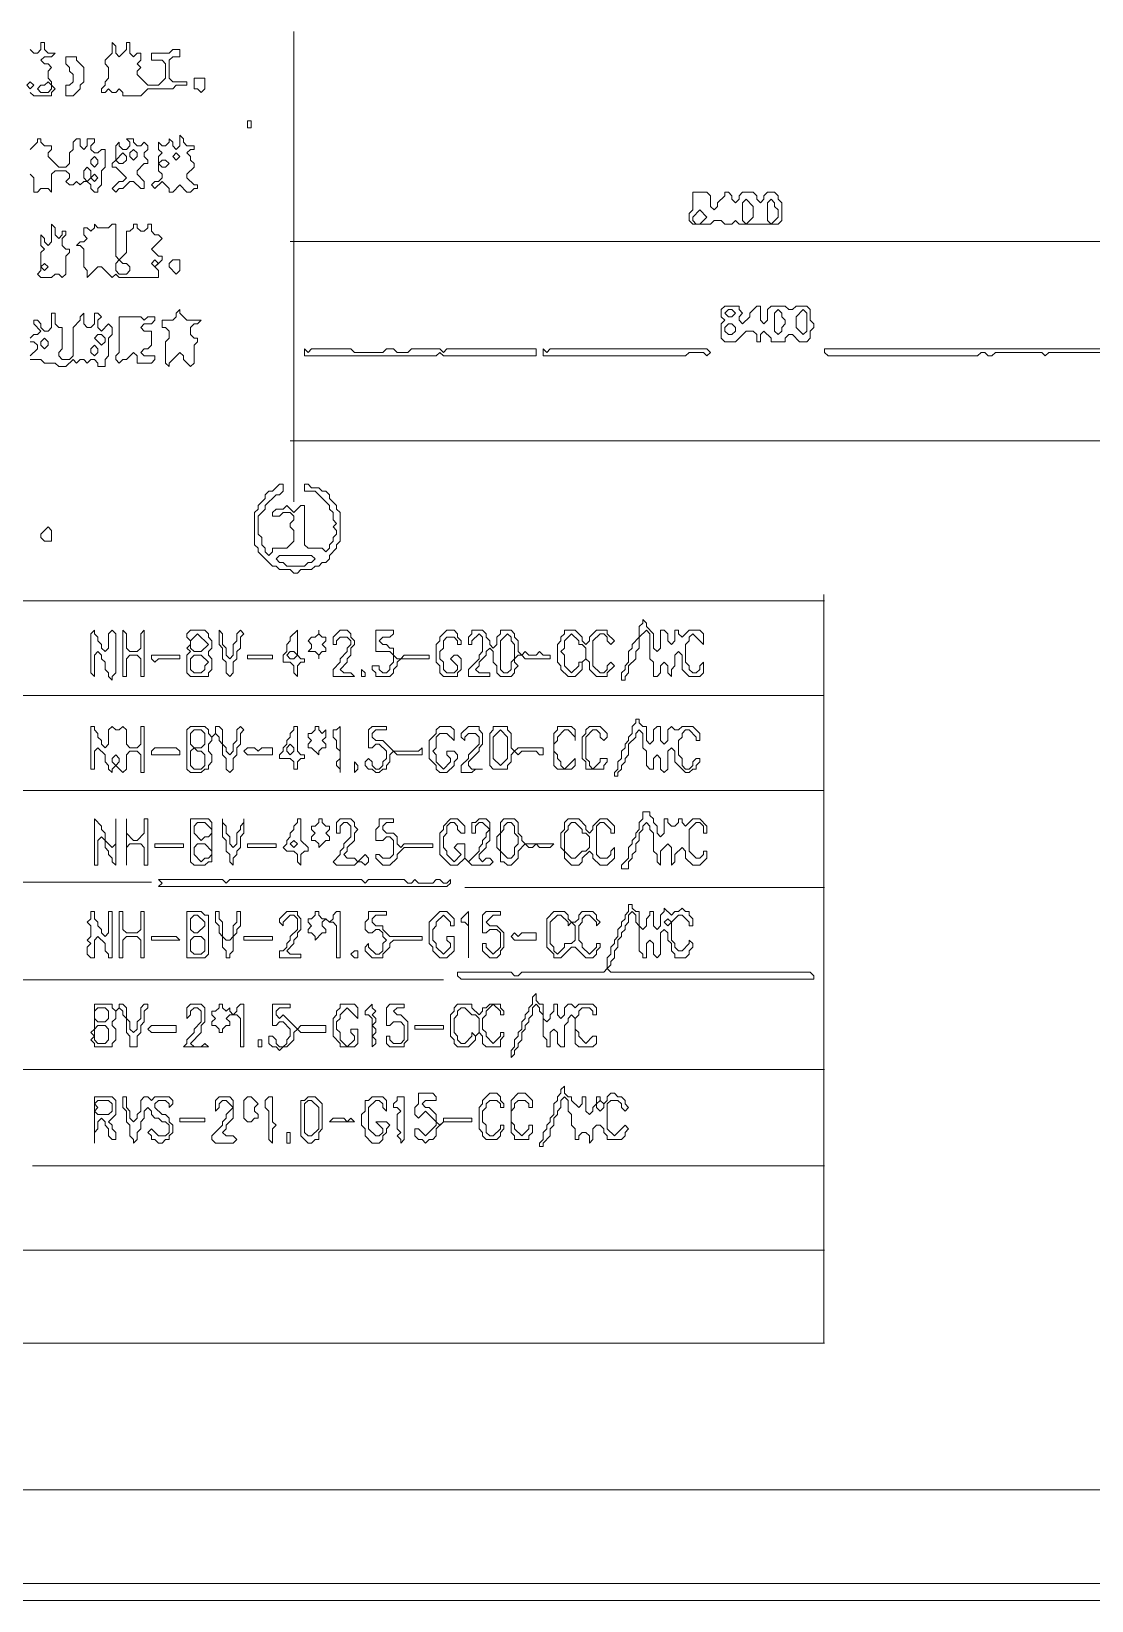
# Model space of a CAD drawing. Extents: x 12 to 2459, y 13 to 1740.
# Drawn here: x 405.3 to 703, y 19.5 to 460.1 of the extents above; entities that cross this region are included whole.
import ezdxf

# ---------------------------------------------------------------- set-up
doc = ezdxf.new("R2010")
doc.units = 0
doc.layers.add('TRACE_STRAIGHT', color=5, linetype='Continuous', lineweight=0)
doc.layers.add('TRACE_TEXT_SYMBOL', color=6, linetype='Continuous', lineweight=0)

msp = doc.modelspace()

# ---------------------------------------------------------------- linework, layer by layer
at = {"layer": 'TRACE_STRAIGHT', "color": 5}
for p, q in [((479.04, 460.12), (479.04, 402.6)), ((478, 401.16), (1906, 401.16)), ((479, 402.6), (479, 328)), ((478, 345.12), (1906, 345.12)), ((164.73, 300.29), (628, 300.29)), ((627.8, 302), (627.8, 91.84)), ((401.5, 273.63), (627.8, 273.63)), ((164.73, 247), (627.8, 247)), ((277.75, 221.3), (439, 221.3)), ((527, 219.74), (628, 219.74)), ((169.37, 193.87), (521, 193.87)), ((164.73, 168.62), (628, 168.62)), ((405.63, 141.61), (628, 141.61)), ((164, 117.89), (628, 117.89)), ((164, 91.84), (628, 91.84)), ((18.06, 50.64), (1312, 50.64)), ((24.37, 24.38), (2405, 24.38)), ((370.62, 19.54), (938.13, 19.54))]:
    msp.add_line(p, q, dxfattribs=at)
at = {"layer": 'TRACE_TEXT_SYMBOL', "color": 6}
for points in [[(405, 443), (406, 442), (411, 442), (411, 443), (412, 444), (411, 445), (411, 446), (410, 447), (410, 449), (411, 450), (410, 451), (409, 451), (408, 452), (409, 453), (411, 453), (412, 454), (410, 454), (409, 455), (409, 457), (408, 457), (408, 455), (407, 454), (406, 454), (405, 455)], [(405, 420), (406, 419), (406, 415), (407, 415), (408, 416), (410, 416), (411, 415), (411, 420), (412, 421), (415, 421), (416, 420), (416, 419), (415, 418), (416, 417), (417, 417), (418, 418), (419, 417), (420, 418), (421, 418), (422, 417), (422, 416), (423, 415), (424, 415), (424, 416), (425, 417), (425, 421), (426, 422), (426, 427), (425, 427), (424, 426), (423, 426), (422, 427), (422, 428), (423, 429), (423, 430), (421, 430), (421, 428), (420, 427), (419, 428), (419, 430), (418, 430), (417, 429), (417, 427), (416, 426), (416, 423), (415, 422), (413, 422), (410, 425), (410, 426), (411, 427), (411, 428), (409, 428), (408, 429), (408, 430), (407, 430), (407, 429), (405, 427)], [(411, 381), (411, 377), (410, 376), (409, 376), (408, 377), (408, 378), (407, 379), (406, 379), (406, 378), (408, 376), (407, 375), (406, 375), (405, 374)], [(420, 368), (421, 367), (422, 368), (423, 368), (424, 367), (424, 366), (426, 366), (426, 368), (427, 369), (427, 374), (428, 375), (428, 377), (427, 378), (425, 376), (424, 377), (424, 379), (425, 380), (424, 381), (423, 381), (423, 378), (422, 377), (421, 377), (420, 378), (420, 381), (419, 380), (419, 379), (417, 377), (417, 369), (416, 368), (414, 368), (413, 369), (413, 370), (414, 371), (414, 377), (413, 377), (412, 378), (412, 381), (411, 381)], [(405, 373), (406, 373), (407, 372), (407, 371), (405, 369)], [(405, 368), (408, 368), (409, 367), (412, 367), (413, 366), (415, 366), (417, 368), (418, 367), (419, 368), (420, 368)], [(475, 333), (473, 331), (472, 331), (471, 330), (471, 329), (469, 327), (469, 326), (468, 325), (468, 316), (469, 315), (469, 314), (473, 310), (474, 310), (475, 309), (478, 309), (479, 308), (480, 308), (481, 309), (484, 309), (485, 310), (486, 310), (487, 311), (488, 311), (489, 312), (489, 313), (491, 315), (491, 316), (492, 317), (492, 325), (491, 326), (491, 327), (489, 329), (489, 330), (488, 331), (487, 331), (486, 332), (484, 332), (483, 333), (482, 333), (482, 331), (485, 331), (489, 327), (489, 326), (490, 325), (490, 323), (491, 322), (490, 321), (491, 320), (491, 319), (490, 318), (490, 317), (489, 316), (489, 315), (488, 314), (487, 315), (483, 315), (482, 316), (482, 327), (481, 327), (479, 325), (477, 327), (476, 326), (474, 326), (473, 325)], [(473, 325), (473, 324), (475, 324), (476, 325), (478, 325), (479, 324), (479, 323), (478, 322), (478, 321), (479, 320), (479, 317), (477, 315), (473, 315), (473, 314), (472, 313), (471, 314), (471, 315), (470, 316), (470, 318), (469, 319), (469, 324), (471, 326), (471, 327), (474, 330), (475, 330), (476, 331), (476, 333), (475, 333)], [(577, 295), (577, 294), (576, 293), (576, 290), (574, 288), (574, 287), (573, 286), (573, 283), (572, 282), (572, 281), (571, 280), (571, 278), (572, 278), (572, 279), (573, 280), (573, 282), (575, 284), (575, 286), (576, 287), (576, 290), (578, 292), (579, 291), (579, 284), (580, 283), (580, 279), (581, 279), (582, 280), (582, 282), (583, 283), (584, 282), (584, 280), (585, 279), (585, 281), (586, 282), (586, 285), (587, 286), (588, 285), (588, 281), (590, 279), (593, 279), (594, 280), (594, 283), (593, 282), (593, 281), (592, 280), (591, 280), (590, 281), (590, 282), (589, 283), (589, 288), (590, 289), (590, 290), (591, 291), (594, 288), (594, 291), (593, 292), (590, 292), (588, 290), (587, 291), (587, 292), (586, 292), (586, 289), (585, 288), (584, 289)], [(584, 289), (584, 291), (583, 292), (582, 292), (582, 287), (581, 286), (580, 287), (580, 291), (578, 293), (578, 294), (577, 295)], [(575, 267), (575, 266), (574, 265), (574, 263), (573, 262), (573, 261), (572, 260), (572, 259), (571, 258), (571, 256), (570, 255), (570, 253), (569, 252), (569, 251), (570, 251), (570, 252), (571, 253), (571, 254), (572, 255), (572, 256), (573, 257), (573, 260), (575, 262), (575, 263), (576, 264), (577, 263), (577, 259), (578, 258), (578, 254), (579, 253), (580, 253), (580, 256), (581, 257), (582, 256), (582, 253), (583, 252), (584, 253), (584, 258), (585, 259), (586, 258), (586, 255), (589, 252), (590, 252), (591, 253), (592, 253), (592, 254), (593, 255), (593, 256), (592, 256), (591, 255), (591, 254), (590, 253), (589, 253), (588, 254), (588, 256), (587, 257), (587, 261), (588, 262), (588, 263), (589, 264), (590, 264), (592, 262), (592, 261), (593, 261)], [(593, 261), (593, 263), (591, 265), (588, 265), (587, 264), (586, 264), (585, 265), (584, 264), (584, 261), (583, 260), (582, 261), (582, 265), (581, 265), (580, 264), (580, 261), (579, 260), (578, 261), (578, 265), (577, 265), (576, 266), (576, 267), (575, 267)], [(577, 241), (577, 239), (576, 238), (576, 236), (575, 235), (575, 234), (574, 233), (574, 232), (573, 231), (573, 228), (571, 226), (571, 225), (573, 225), (573, 227), (574, 228), (574, 229), (575, 230), (575, 232), (576, 233), (576, 235), (577, 236), (577, 237), (578, 238), (579, 237), (579, 236), (580, 235), (580, 230), (581, 229), (581, 227), (582, 226), (582, 230), (584, 232), (585, 231), (585, 226), (586, 227), (586, 229), (588, 231), (589, 230), (589, 228), (591, 226), (593, 226), (595, 228), (595, 230), (594, 230), (594, 229), (593, 228), (592, 228), (590, 230), (590, 236), (592, 238), (593, 238), (594, 237), (594, 235), (595, 235), (595, 237), (593, 239), (591, 239), (589, 237), (588, 238), (588, 239), (587, 239), (587, 238), (586, 237), (585, 237)], [(585, 237), (584, 238), (584, 239), (583, 239), (583, 235), (582, 234), (581, 235), (581, 237), (580, 238), (580, 239), (579, 240), (579, 241), (577, 241)], [(573, 215), (573, 213), (572, 212), (572, 211), (571, 210), (571, 209), (570, 208), (570, 206), (569, 205), (569, 204), (568, 203), (568, 201), (567, 200), (567, 197), (566, 196), (543, 196), (542, 195), (541, 195), (540, 196), (525, 196), (525, 195), (526, 194), (625, 194), (625, 195), (624, 196), (568, 196), (567, 197), (568, 198), (568, 199), (569, 200), (569, 202), (570, 203), (570, 205), (571, 206), (571, 207), (572, 208), (572, 209), (573, 210), (573, 212), (574, 213), (575, 212), (575, 210), (576, 209), (576, 202), (577, 201), (577, 200), (578, 200), (578, 204), (579, 205), (580, 204), (580, 201), (581, 200), (582, 201), (582, 207), (583, 208), (584, 207), (584, 205), (585, 204), (585, 202), (586, 201), (586, 200), (589, 200), (590, 201), (590, 202)], [(590, 202), (591, 203), (591, 204), (590, 205), (590, 204), (588, 202), (587, 202), (586, 203), (586, 204), (585, 205), (585, 210), (587, 212), (588, 212), (590, 210), (590, 209), (591, 209), (591, 211), (590, 212), (590, 213), (589, 213), (588, 214), (587, 213), (586, 213), (585, 212), (583, 214), (583, 213), (582, 212), (582, 209), (581, 208), (580, 209), (580, 213), (579, 213), (579, 212), (578, 211), (578, 209), (577, 208), (576, 209), (576, 213), (575, 213), (574, 214), (574, 215), (573, 215)], [(547, 190), (546, 189), (546, 187), (545, 186), (545, 185), (544, 184), (544, 183), (543, 182), (543, 180), (542, 179), (542, 178), (541, 177), (541, 175), (540, 174), (540, 172), (541, 173), (541, 174), (542, 175), (542, 176), (543, 177), (543, 179), (544, 180), (544, 181), (545, 182), (545, 183), (546, 184), (546, 186), (547, 187), (548, 186), (548, 185), (549, 184), (549, 178), (550, 177), (550, 175), (551, 175), (551, 179), (552, 180), (553, 179), (553, 176), (554, 175), (555, 175), (555, 181), (556, 182), (556, 183), (557, 184), (558, 183), (558, 176), (559, 175), (563, 175), (564, 176), (564, 178), (563, 178), (561, 176), (559, 178), (559, 179), (558, 180), (558, 183), (559, 184), (559, 185), (560, 186), (562, 186), (563, 185), (563, 184), (564, 184)], [(564, 184), (564, 186), (563, 187), (559, 187), (558, 186), (557, 187), (556, 187), (555, 186), (555, 184), (554, 183), (553, 184), (553, 187), (552, 187), (552, 185), (551, 184), (551, 183), (550, 182), (549, 183), (549, 187), (548, 187), (547, 188), (547, 190)], [(555, 164), (554, 163), (554, 162), (553, 161), (553, 160), (552, 159), (552, 156), (551, 155), (551, 154), (550, 153), (550, 152), (549, 151), (549, 149), (548, 148), (548, 147), (549, 147), (549, 148), (551, 150), (551, 152), (552, 153), (552, 155), (553, 156), (553, 157), (554, 158), (554, 160), (555, 161), (556, 160), (556, 157), (557, 156), (557, 153), (558, 152), (558, 149), (559, 149), (559, 150), (560, 151), (561, 151), (562, 150), (562, 148), (563, 149), (563, 152), (564, 153), (565, 153), (566, 152), (566, 151), (567, 150), (567, 149), (571, 149), (572, 150), (572, 151), (573, 152), (572, 153), (569, 150), (567, 152), (567, 159), (568, 160), (570, 160), (571, 159), (571, 158), (572, 157), (573, 158), (572, 159), (572, 160), (571, 161), (570, 161)], [(570, 161), (569, 162), (568, 162), (567, 161), (567, 160), (566, 159), (565, 160), (565, 161), (564, 161), (564, 159), (563, 158), (563, 157), (562, 156), (561, 157), (561, 161), (560, 161), (560, 159), (559, 158), (557, 160), (557, 161), (556, 161), (555, 162), (555, 164)]]:
    msp.add_lwpolyline(points, dxfattribs=at)
for points in [[(428, 457), (428, 454), (426, 452), (426, 451), (427, 450), (427, 447), (426, 446), (426, 445), (425, 444), (425, 443), (426, 443), (427, 444), (428, 443), (429, 443), (430, 444), (431, 443), (431, 442), (436, 442), (438, 444), (445, 444), (446, 445), (449, 445), (449, 446), (445, 446), (444, 447), (444, 452), (445, 453), (447, 453), (447, 455), (445, 455), (444, 454), (439, 454), (439, 452), (442, 452), (443, 451), (443, 447), (441, 445), (438, 445), (435, 448), (435, 449), (436, 450), (435, 451), (436, 452), (436, 454), (435, 454), (434, 453), (433, 454), (433, 457), (432, 457), (432, 455), (430, 453), (429, 454), (429, 456)], [(415, 453), (415, 451), (416, 450), (416, 449), (417, 448), (417, 446), (416, 445), (415, 445), (415, 442), (417, 442), (419, 444), (419, 445), (420, 446), (420, 450), (418, 452), (418, 453)], [(404, 445), (405, 446), (406, 445), (405, 444)], [(409, 445), (410, 446), (411, 445), (411, 444), (410, 443), (408, 443), (407, 444), (408, 445)], [(451, 447), (451, 444), (452, 444), (453, 443), (454, 444), (454, 447)], [(466, 435), (467, 435), (467, 433), (466, 433)], [(432, 430), (433, 429), (433, 428), (432, 427), (431, 427), (430, 428), (430, 429), (429, 428), (429, 424), (428, 423), (428, 422), (429, 422), (432, 419), (431, 418), (430, 418), (428, 416), (429, 415), (430, 416), (431, 416), (433, 418), (434, 418), (436, 416), (437, 416), (437, 418), (435, 420), (435, 421), (437, 423), (438, 423), (438, 424), (437, 425), (437, 426), (438, 427), (438, 428), (437, 429), (436, 428), (435, 428), (434, 429), (434, 430)], [(447, 431), (447, 428), (446, 427), (445, 428), (445, 429), (444, 430), (444, 429), (443, 428), (442, 428), (441, 429), (441, 427), (442, 426), (441, 425), (441, 421), (442, 420), (442, 419), (441, 418), (440, 418), (439, 417), (440, 416), (442, 418), (444, 416), (444, 415), (445, 415), (447, 417), (449, 415), (450, 415), (451, 416), (452, 416), (452, 417), (451, 417), (449, 419), (449, 420), (451, 422), (451, 423), (450, 424), (450, 425), (449, 426), (450, 427), (451, 427), (451, 428), (449, 428), (448, 429), (448, 430)], [(422, 424), (423, 425), (424, 424), (424, 423), (423, 422), (422, 423)], [(431, 426), (432, 425), (432, 424), (431, 423), (430, 423), (429, 424)], [(433, 426), (434, 427), (435, 426), (435, 425), (434, 424), (433, 425)], [(441, 423), (442, 424), (443, 424), (444, 423), (443, 422), (442, 422)], [(445, 425), (446, 426), (447, 425), (446, 424)], [(420, 421), (421, 422), (422, 421), (422, 419), (421, 418), (420, 419)], [(422, 419), (423, 420), (424, 419), (423, 418)], [(591, 415), (591, 410), (590, 409), (590, 407), (591, 406), (596, 406), (597, 407), (599, 407), (600, 406), (602, 406), (603, 407), (604, 406), (615, 406), (616, 407), (616, 412), (615, 413), (615, 414), (614, 415), (612, 415), (611, 414), (611, 413), (610, 412), (609, 413), (609, 414), (608, 415), (605, 415), (604, 414), (604, 413), (603, 412), (602, 413), (602, 414), (601, 415), (600, 415), (600, 414), (598, 412), (598, 411), (597, 410), (596, 411), (596, 414), (595, 415)], [(593, 410), (595, 408), (593, 406), (592, 406), (591, 407), (591, 408)], [(605, 412), (606, 413), (608, 411), (608, 408), (606, 406), (605, 407)], [(612, 412), (613, 413), (614, 412), (614, 411), (615, 410), (615, 408), (613, 406), (612, 407)], [(411, 406), (411, 401), (410, 400), (409, 401), (409, 402), (408, 403), (408, 400), (409, 399), (408, 398), (408, 393), (407, 392), (408, 391), (411, 391), (412, 392), (413, 392), (414, 391), (415, 392), (415, 397), (416, 398), (416, 399), (415, 399), (414, 400), (414, 402), (415, 403), (415, 404), (414, 404), (414, 403), (413, 402), (412, 403), (412, 405)], [(423, 406), (423, 405), (422, 404), (421, 405), (420, 405), (420, 403), (421, 402), (420, 401), (419, 401), (418, 400), (419, 400), (420, 399), (420, 394), (421, 393), (421, 391), (424, 394), (425, 394), (428, 391), (429, 392), (430, 391), (441, 391), (441, 393), (440, 394), (442, 396), (442, 397), (441, 397), (439, 399), (442, 402), (441, 403), (440, 403), (439, 404), (439, 406), (438, 406), (438, 405), (437, 404), (436, 404), (435, 405), (435, 406), (434, 406), (434, 405), (433, 404), (432, 404), (432, 398), (430, 396), (429, 397), (429, 406), (428, 406), (427, 405), (424, 405)], [(408, 394), (409, 395), (410, 394), (409, 393)], [(429, 395), (430, 396), (431, 395), (432, 395), (433, 394), (433, 393), (432, 392), (430, 392), (429, 393)], [(439, 395), (440, 396), (441, 395), (440, 394)], [(445, 396), (444, 395), (444, 394), (446, 392), (447, 393), (447, 396)], [(430, 380), (430, 370), (429, 369), (429, 368), (430, 367), (431, 368), (432, 368), (434, 370), (435, 369), (435, 367), (439, 367), (440, 368), (440, 369), (437, 369), (436, 370), (437, 371), (438, 371), (439, 372), (439, 376), (437, 376), (436, 377), (437, 378), (439, 378), (440, 379), (440, 380), (438, 380), (437, 379), (436, 380)], [(447, 382), (446, 381), (446, 380), (445, 379), (442, 379), (442, 377), (443, 377), (444, 376), (444, 374), (443, 373), (443, 367), (444, 366), (444, 367), (447, 370), (448, 369), (448, 368), (450, 366), (451, 367), (451, 372), (452, 373), (452, 374), (451, 374), (450, 375), (450, 377), (451, 378), (452, 378), (453, 379), (449, 379), (447, 381)], [(600, 383), (599, 382), (599, 380), (600, 379), (599, 378), (599, 374), (600, 373), (603, 373), (606, 376), (608, 376), (609, 375), (609, 373), (610, 373), (610, 375), (611, 376), (613, 374), (613, 373), (617, 373), (617, 374), (618, 375), (619, 375), (621, 373), (623, 373), (624, 374), (624, 376), (625, 377), (625, 378), (624, 379), (624, 382), (623, 383), (620, 383), (619, 382), (618, 382), (617, 383), (613, 383), (612, 382), (612, 379), (611, 378), (610, 379), (610, 383), (609, 383), (607, 381), (607, 380), (605, 378), (604, 379), (604, 380), (605, 381), (604, 382), (604, 383)], [(600, 381), (601, 382), (602, 382), (603, 381), (602, 380), (601, 380)], [(614, 381), (615, 382), (616, 381), (616, 380), (617, 379), (617, 378), (616, 377), (616, 376), (615, 375), (614, 376)], [(622, 382), (623, 381), (623, 376), (622, 375), (620, 377), (620, 380)], [(423, 374), (424, 375), (425, 375), (426, 374), (426, 373), (425, 372)], [(600, 377), (601, 378), (602, 378), (603, 377), (603, 376), (602, 375), (601, 375), (600, 376)], [(408, 373), (409, 374), (410, 373), (410, 372), (409, 371), (408, 372)], [(422, 371), (423, 372), (424, 371), (424, 370), (423, 369), (422, 370)], [(482, 371), (482, 369), (519, 369), (520, 370), (521, 369), (547, 369), (547, 371), (522, 371), (521, 370), (520, 371), (512, 371), (511, 370), (508, 370), (507, 371), (505, 371), (504, 370), (496, 370), (495, 371), (484, 371), (483, 370)], [(549, 371), (549, 369), (589, 369), (590, 370), (594, 370), (595, 369), (596, 370), (595, 371), (551, 371), (550, 370)], [(628, 371), (628, 370), (629, 369), (671, 369), (672, 370), (673, 370), (674, 369), (675, 369), (676, 370), (689, 370), (690, 369), (691, 370), (719, 370), (720, 369), (720, 370), (719, 371)], [(410, 321), (408, 319), (408, 318), (409, 317), (411, 317), (411, 320)], [(474, 312), (475, 313), (484, 313), (485, 312), (484, 311), (483, 311), (482, 310), (477, 310), (476, 311), (475, 311)], [(423, 292), (422, 291), (422, 280), (423, 279), (423, 285), (424, 286), (425, 285), (425, 284), (426, 283), (426, 281), (427, 280), (427, 279), (428, 278), (428, 279), (429, 280), (429, 291), (428, 292), (427, 291), (427, 287), (426, 286), (425, 287), (425, 288), (424, 289), (424, 290), (423, 291)], [(431, 292), (431, 279), (432, 279), (432, 284), (433, 285), (435, 285), (436, 284), (436, 279), (437, 279), (437, 292), (436, 291), (436, 287), (435, 286), (433, 286), (432, 287), (432, 291)], [(450, 292), (449, 291), (449, 290), (450, 289), (450, 288), (449, 287), (450, 286), (449, 285), (449, 280), (450, 279), (455, 279), (455, 280), (456, 281), (456, 284), (455, 285), (455, 286), (456, 287), (456, 289), (455, 290), (455, 291), (454, 292)], [(452, 291), (455, 288), (453, 286), (451, 286), (450, 287), (450, 289)], [(458, 292), (458, 288), (459, 287), (459, 284), (460, 283), (460, 280), (461, 279), (462, 280), (462, 283), (463, 284), (463, 286), (464, 287), (464, 290), (465, 291), (464, 292), (463, 291), (463, 289), (462, 288), (462, 285), (461, 284), (460, 285), (460, 287), (459, 288), (459, 291)], [(480, 292), (478, 290), (478, 289), (477, 288), (477, 286), (476, 285), (476, 283), (478, 283), (479, 282), (479, 280), (480, 279), (480, 282), (481, 283), (482, 283), (482, 284), (481, 284), (480, 285)], [(486, 292), (486, 291), (485, 290), (484, 290), (483, 289), (484, 288), (484, 287), (483, 286), (485, 286), (486, 285), (486, 284), (486, 285), (487, 286), (488, 286), (488, 287), (487, 288), (488, 289), (488, 290), (487, 290), (486, 291)], [(492, 292), (490, 290), (490, 288), (491, 288), (491, 289), (492, 290), (494, 290), (495, 289), (495, 288), (494, 287), (494, 286), (492, 284), (492, 283), (490, 281), (490, 279), (496, 279), (495, 280), (493, 280), (492, 281), (494, 283), (494, 284), (495, 285), (495, 287), (496, 288), (496, 289), (495, 290), (495, 291), (494, 292)], [(502, 292), (502, 286), (506, 286), (507, 285), (507, 283), (506, 282), (506, 281), (505, 280), (504, 280), (503, 281), (503, 282), (501, 282), (501, 281), (502, 280), (502, 279), (506, 279), (507, 280), (507, 281), (508, 282), (508, 283), (509, 284), (517, 284), (517, 285), (510, 285), (509, 284), (508, 284), (507, 285), (507, 287), (506, 287), (505, 288), (504, 288), (503, 289), (504, 290), (506, 290), (507, 291), (507, 292)], [(522, 292), (520, 290), (520, 289), (519, 288), (519, 283), (520, 282), (520, 280), (521, 279), (525, 279), (525, 280), (526, 281), (526, 284), (525, 285), (524, 285), (523, 284), (525, 282), (525, 281), (524, 280), (522, 280), (521, 281), (521, 283), (520, 284), (520, 286), (521, 287), (521, 289), (522, 290), (524, 290), (525, 289), (525, 288), (526, 288), (526, 289), (525, 290), (525, 291), (524, 292)], [(529, 292), (529, 291), (528, 290), (528, 288), (529, 288), (529, 289), (531, 291), (532, 290), (532, 286), (531, 285), (531, 284), (528, 281), (528, 279), (534, 279), (534, 280), (531, 280), (530, 281), (531, 282), (531, 283), (533, 285), (533, 286), (534, 287), (535, 286), (535, 283), (536, 282), (536, 280), (537, 279), (540, 279), (541, 280), (541, 281), (542, 282), (541, 283), (541, 284), (542, 285), (543, 285), (544, 284), (551, 284), (551, 285), (549, 285), (548, 286), (547, 285), (545, 285), (544, 286), (543, 285), (542, 286), (542, 289), (541, 290), (541, 291), (540, 292), (537, 292), (537, 291), (536, 290), (536, 288), (535, 287), (534, 288), (534, 289), (533, 290), (533, 291), (532, 292)], [(539, 291), (540, 290), (540, 289), (541, 288), (541, 284), (540, 283), (540, 281), (539, 280), (538, 280), (537, 281), (537, 289)], [(555, 292), (555, 291), (554, 290), (554, 289), (553, 288), (553, 283), (554, 282), (554, 281), (556, 279), (558, 279), (560, 281), (560, 283), (561, 284), (562, 283), (562, 281), (564, 279), (567, 279), (567, 280), (569, 282), (568, 283), (567, 282), (567, 281), (566, 280), (565, 280), (563, 282), (563, 289), (565, 291), (566, 291), (567, 290), (567, 289), (568, 288), (569, 289), (567, 291), (567, 292), (564, 292), (562, 290), (562, 289), (561, 288), (560, 289), (560, 290), (558, 292)], [(557, 291), (559, 289), (559, 288), (560, 288), (561, 287), (561, 284), (560, 283), (559, 283), (559, 282), (557, 280), (555, 282), (555, 285), (554, 286), (555, 287), (555, 289)], [(439, 285), (439, 284), (440, 283), (441, 284), (447, 284), (447, 285)], [(450, 284), (451, 285), (453, 285), (455, 283), (454, 282), (454, 281), (453, 280), (451, 280), (450, 281)], [(466, 285), (466, 284), (473, 284), (473, 285)], [(477, 285), (478, 286), (479, 286), (480, 285), (479, 284), (478, 284)], [(498, 281), (498, 279), (499, 279), (499, 280)], [(422, 265), (422, 253), (423, 253), (423, 258), (424, 259), (426, 257), (426, 255), (427, 254), (427, 253), (428, 252), (428, 253), (429, 254), (431, 252), (432, 253), (432, 257), (433, 258), (435, 258), (436, 257), (436, 252), (437, 252), (437, 265), (436, 265), (436, 260), (435, 259), (433, 259), (432, 260), (432, 264), (431, 265), (430, 264), (429, 264), (428, 265), (427, 264), (427, 260), (426, 259), (425, 260), (425, 261), (424, 262), (424, 263), (423, 264), (423, 265)], [(450, 265), (449, 264), (449, 253), (450, 252), (453, 252), (454, 253), (455, 253), (455, 254), (456, 255), (456, 257), (455, 258), (455, 260), (456, 261), (456, 262), (457, 263), (458, 262), (458, 261), (459, 260), (459, 257), (460, 256), (460, 253), (461, 252), (462, 253), (462, 256), (463, 257), (463, 259), (464, 260), (464, 263), (465, 264), (464, 265), (463, 264), (463, 261), (462, 260), (462, 258), (461, 257), (460, 258), (460, 259), (459, 260), (459, 264), (458, 265), (457, 265), (457, 263), (456, 262), (455, 263), (455, 264), (454, 265)], [(479, 265), (479, 264), (478, 263), (478, 262), (477, 261), (477, 260), (476, 259), (476, 258), (475, 257), (475, 256), (478, 256), (479, 255), (479, 253), (480, 253), (480, 255), (481, 256), (482, 256), (482, 257), (481, 257), (480, 258), (480, 265)], [(485, 265), (485, 264), (484, 263), (483, 263), (483, 262), (484, 261), (483, 260), (483, 259), (484, 259), (486, 257), (486, 258), (487, 259), (488, 259), (488, 260), (487, 261), (488, 262), (488, 264), (487, 263), (486, 264), (486, 265)], [(492, 265), (491, 264), (490, 264), (490, 262), (491, 261), (491, 259), (492, 258), (492, 256), (491, 255), (491, 254), (492, 253), (492, 252)], [(501, 265), (500, 264), (500, 259), (501, 259), (502, 260), (503, 260), (505, 258), (505, 256), (504, 255), (504, 254), (503, 253), (502, 253), (501, 254), (501, 255), (500, 256), (499, 255), (499, 254), (500, 253), (501, 253), (502, 252), (503, 252), (504, 253), (505, 253), (505, 254), (506, 255), (506, 257), (507, 258), (508, 257), (515, 257), (515, 259), (514, 258), (507, 258), (504, 261), (502, 261), (501, 262), (501, 263), (502, 264), (505, 264), (505, 265)], [(520, 265), (519, 264), (519, 263), (517, 261), (517, 256), (519, 254), (519, 253), (520, 252), (522, 252), (524, 254), (524, 255), (525, 256), (525, 257), (524, 258), (522, 258), (522, 257), (523, 256), (523, 255), (521, 253), (519, 255), (519, 257), (518, 258), (519, 259), (519, 262), (520, 263), (522, 263), (524, 261), (524, 264), (523, 265)], [(528, 265), (526, 263), (526, 262), (527, 261), (527, 262), (528, 263), (530, 263), (531, 262), (531, 260), (528, 257), (528, 256), (526, 254), (526, 252), (529, 252), (530, 253), (532, 253), (529, 253), (528, 254), (528, 255), (531, 258), (531, 259), (532, 260), (532, 263), (531, 264), (531, 265)], [(535, 265), (535, 264), (534, 263), (534, 254), (535, 253), (539, 253), (539, 254), (540, 255), (540, 257), (541, 258), (542, 257), (543, 258), (547, 258), (548, 257), (549, 257), (549, 259), (542, 259), (541, 258), (540, 259), (540, 263), (539, 264), (539, 265)], [(553, 265), (553, 264), (552, 263), (552, 254), (553, 253), (557, 253), (558, 254), (558, 256), (555, 253), (554, 254), (554, 255), (553, 256), (553, 257), (552, 258), (552, 260), (553, 261), (553, 262), (555, 264), (556, 264), (558, 262), (558, 261), (558, 264), (557, 265)], [(562, 265), (561, 264), (561, 263), (560, 262), (560, 256), (561, 255), (561, 253), (566, 253), (566, 254), (567, 255), (567, 256), (565, 256), (565, 255), (563, 253), (562, 254), (562, 255), (561, 256), (561, 262), (563, 264), (564, 264), (565, 263), (565, 262), (566, 261), (567, 262), (567, 263), (565, 265)], [(450, 263), (451, 264), (453, 264), (454, 263), (454, 260), (453, 259), (451, 259), (450, 260)], [(477, 259), (478, 260), (479, 259), (479, 258), (478, 257), (477, 258)], [(537, 264), (539, 262), (539, 256), (537, 254), (535, 256), (535, 262)], [(428, 256), (429, 257), (430, 256), (430, 255), (429, 254), (428, 255)], [(440, 259), (439, 258), (439, 257), (447, 257), (447, 258), (446, 259)], [(450, 258), (451, 259), (452, 258), (453, 258), (454, 257), (454, 254), (453, 253), (451, 253), (450, 254)], [(466, 259), (465, 258), (466, 257), (473, 257), (473, 259), (470, 259), (469, 258), (468, 259)], [(496, 255), (496, 252), (497, 253), (497, 254)], [(423, 239), (423, 226), (424, 226), (424, 233), (425, 234), (426, 233), (426, 231), (427, 230), (427, 229), (428, 228), (428, 227), (429, 226), (429, 239), (429, 232), (428, 231), (426, 233), (426, 235), (425, 236), (425, 237)], [(432, 239), (432, 226), (432, 231), (433, 232), (436, 232), (437, 231), (437, 226), (438, 226), (438, 239), (437, 239), (437, 235), (435, 233), (434, 233), (432, 235)], [(450, 239), (450, 227), (451, 226), (454, 226), (455, 227), (456, 227), (456, 238), (455, 239)], [(451, 237), (452, 238), (454, 238), (456, 236), (456, 235), (455, 234), (454, 234), (453, 233), (451, 235)], [(459, 239), (459, 234), (460, 233), (460, 230), (461, 229), (461, 227), (462, 226), (462, 228), (463, 229), (463, 230), (464, 231), (464, 234), (465, 235), (465, 239), (465, 238), (464, 237), (464, 236), (463, 235), (463, 232), (462, 231), (461, 232), (461, 234), (460, 235), (460, 237), (459, 238)], [(480, 239), (480, 238), (479, 237), (479, 236), (478, 235), (478, 234), (477, 233), (477, 232), (476, 231), (477, 230), (479, 230), (480, 229), (480, 227), (481, 226), (481, 229), (482, 230), (483, 230), (483, 231), (481, 233), (481, 239)], [(486, 239), (486, 238), (485, 237), (484, 237), (484, 236), (485, 235), (484, 234), (484, 233), (485, 233), (486, 232), (486, 231), (488, 233), (489, 233), (489, 234), (488, 235), (489, 236), (489, 237), (488, 237), (487, 238), (487, 239)], [(492, 239), (491, 238), (491, 235), (492, 235), (492, 237), (493, 238), (494, 238), (495, 237), (495, 234), (493, 232), (493, 231), (492, 230), (492, 229), (490, 227), (491, 226), (496, 226), (497, 227), (498, 227), (499, 226), (500, 227), (500, 228), (499, 229), (497, 227), (496, 228), (494, 228), (493, 229), (494, 230), (494, 231), (496, 233), (496, 235), (497, 236), (496, 237), (496, 238), (495, 239)], [(503, 239), (503, 237), (502, 236), (502, 233), (504, 233), (505, 234), (506, 234), (507, 233), (507, 229), (506, 228), (504, 228), (503, 229), (502, 229), (502, 228), (504, 226), (506, 226), (508, 228), (508, 229), (510, 231), (518, 231), (518, 232), (510, 232), (509, 231), (508, 232), (508, 234), (507, 235), (505, 235), (504, 236), (504, 237), (505, 238), (507, 238), (507, 239)], [(523, 239), (521, 237), (521, 236), (520, 235), (520, 229), (523, 226), (525, 226), (527, 228), (529, 226), (534, 226), (535, 227), (534, 228), (533, 228), (532, 227), (531, 228), (531, 229), (533, 231), (533, 232), (534, 233), (534, 238), (533, 239), (531, 239), (530, 238), (529, 238), (529, 235), (530, 235), (530, 237), (531, 238), (532, 238), (534, 236), (533, 235), (533, 234), (532, 233), (532, 232), (531, 231), (531, 230), (528, 227), (527, 228), (527, 232), (525, 232), (524, 231), (526, 229), (524, 227), (522, 229), (522, 230), (521, 231), (521, 234), (522, 235), (522, 237), (523, 238), (524, 238), (525, 237), (525, 236), (526, 235), (527, 235), (527, 237), (525, 239)], [(538, 239), (537, 238), (537, 235), (536, 234), (536, 231), (537, 230), (537, 227), (538, 227), (539, 226), (540, 226), (542, 228), (542, 230), (544, 232), (545, 231), (546, 231), (547, 232), (548, 231), (551, 231), (552, 232), (544, 232), (543, 233), (543, 234), (542, 235), (542, 238), (541, 239)], [(538, 237), (539, 238), (540, 238), (541, 237), (541, 235), (542, 234), (542, 232), (541, 231), (541, 229), (540, 228), (539, 228), (537, 230), (537, 235), (538, 236)], [(556, 239), (555, 238), (555, 236), (554, 235), (554, 231), (555, 230), (555, 228), (557, 226), (559, 226), (560, 227), (560, 228), (562, 230), (563, 229), (563, 228), (565, 226), (567, 226), (569, 228), (569, 231), (568, 230), (568, 229), (567, 228), (565, 228), (564, 229), (564, 237), (565, 238), (566, 238), (568, 236), (568, 235), (569, 235), (569, 237), (567, 239), (565, 239), (563, 237), (563, 236), (562, 235), (561, 236), (561, 237), (559, 239)], [(556, 237), (557, 238), (558, 238), (560, 236), (560, 235), (561, 235), (562, 234), (562, 231), (561, 230), (560, 230), (558, 228), (557, 228), (555, 230), (555, 235), (556, 236)], [(440, 232), (440, 231), (448, 231), (448, 232)], [(451, 231), (452, 232), (454, 232), (456, 230), (456, 229), (455, 228), (454, 228), (453, 227), (451, 229)], [(466, 232), (466, 231), (474, 231), (474, 232)], [(478, 232), (479, 233), (480, 232), (479, 231)], [(441, 222), (442, 221), (441, 220), (522, 220), (523, 221), (523, 222), (522, 221), (521, 221), (520, 222), (519, 222), (518, 221), (514, 221), (513, 222), (512, 221), (511, 221), (510, 222), (500, 222), (499, 221), (498, 222), (461, 222), (460, 221), (459, 222)], [(422, 213), (422, 211), (421, 210), (422, 209), (422, 206), (421, 205), (422, 204), (421, 203), (421, 201), (422, 200), (423, 200), (423, 205), (424, 206), (426, 204), (426, 202), (427, 201), (427, 200), (428, 200), (428, 213), (427, 213), (427, 207), (426, 206), (425, 207), (425, 208), (424, 209), (424, 210), (423, 211), (423, 213)], [(430, 213), (430, 200), (431, 200), (431, 205), (432, 206), (435, 206), (436, 205), (436, 200), (437, 200), (437, 213), (436, 213), (436, 208), (435, 207), (432, 207), (431, 208), (431, 213)], [(449, 213), (449, 200), (454, 200), (455, 201), (455, 212), (454, 212), (453, 213)], [(450, 211), (451, 212), (452, 212), (454, 210), (454, 209), (452, 207), (451, 207), (450, 208)], [(457, 213), (457, 210), (458, 209), (458, 207), (459, 206), (459, 203), (460, 202), (460, 200), (461, 200), (461, 201), (462, 202), (462, 206), (463, 207), (463, 208), (464, 209), (464, 213), (463, 213), (463, 210), (462, 209), (462, 206), (461, 205), (460, 205), (459, 206), (459, 210), (458, 211), (458, 213)], [(477, 213), (475, 211), (475, 210), (476, 209), (476, 210), (478, 212), (479, 212), (480, 211), (480, 208), (478, 206), (478, 205), (477, 204), (477, 203), (476, 202), (475, 202), (475, 200), (481, 200), (481, 201), (478, 201), (477, 202), (479, 204), (479, 205), (480, 206), (480, 207), (481, 208), (481, 211), (480, 212), (480, 213)], [(485, 213), (485, 212), (484, 211), (483, 211), (483, 210), (484, 209), (483, 208), (483, 207), (484, 207), (485, 206), (485, 205), (487, 207), (488, 207), (488, 208), (487, 209), (487, 210), (488, 211), (489, 210), (490, 210), (491, 209), (491, 200), (492, 200), (492, 213), (491, 213), (490, 212), (490, 211), (489, 210), (488, 211), (487, 211), (486, 212), (486, 213)], [(500, 213), (500, 211), (499, 210), (499, 208), (500, 207), (501, 207), (502, 208), (503, 208), (504, 207), (504, 206), (505, 205), (504, 204), (504, 202), (503, 201), (502, 201), (500, 203), (500, 204), (499, 203), (499, 202), (501, 200), (504, 200), (504, 201), (506, 203), (506, 204), (507, 205), (515, 205), (515, 206), (506, 206), (504, 208), (504, 209), (502, 209), (501, 210), (501, 211), (502, 212), (505, 212), (505, 213)], [(520, 213), (517, 210), (517, 204), (518, 203), (518, 202), (520, 200), (522, 200), (524, 202), (524, 206), (522, 206), (522, 205), (523, 204), (523, 203), (521, 201), (519, 203), (519, 204), (518, 205), (518, 208), (519, 209), (519, 210), (521, 212), (523, 210), (523, 209), (524, 209), (524, 211), (522, 213)], [(528, 213), (526, 211), (526, 210), (527, 210), (528, 209), (528, 200)], [(533, 213), (532, 212), (532, 207), (533, 207), (534, 208), (536, 208), (537, 207), (537, 203), (535, 201), (533, 203), (533, 204), (532, 204), (532, 202), (534, 200), (536, 200), (537, 201), (537, 202), (538, 203), (538, 207), (536, 209), (534, 209), (533, 210), (535, 212), (537, 212), (537, 213)], [(552, 213), (550, 211), (550, 203), (552, 201), (552, 200), (554, 200), (557, 203), (558, 203), (561, 200), (563, 200), (564, 201), (564, 202), (565, 203), (565, 204), (564, 204), (564, 203), (562, 201), (560, 203), (560, 204), (559, 205), (559, 209), (560, 210), (560, 211), (561, 212), (562, 212), (564, 210), (564, 209), (565, 210), (564, 211), (564, 212), (563, 213), (560, 213), (559, 212), (559, 211), (558, 210), (557, 210), (556, 211), (556, 212), (555, 213)], [(553, 212), (554, 212), (556, 210), (556, 209), (557, 210), (558, 209), (558, 205), (557, 204), (555, 204), (555, 203), (553, 201), (552, 202), (552, 203), (551, 204), (551, 210)], [(583, 210), (584, 211), (585, 210), (584, 209)], [(439, 206), (439, 205), (447, 205), (446, 206)], [(450, 205), (451, 206), (453, 206), (454, 205), (454, 202), (453, 201), (451, 201), (450, 202)], [(465, 206), (465, 205), (473, 205), (473, 206)], [(541, 207), (540, 206), (541, 205), (547, 205), (547, 207), (543, 207), (542, 206)], [(496, 202), (495, 201), (496, 200), (497, 200), (497, 202)], [(423, 187), (423, 180), (422, 179), (423, 178), (422, 177), (423, 176), (423, 175), (428, 175), (428, 176), (429, 177), (429, 180), (428, 181), (428, 182), (429, 183), (429, 185), (430, 186), (431, 185), (431, 184), (432, 183), (432, 179), (433, 178), (433, 175), (435, 175), (435, 178), (436, 179), (436, 181), (437, 182), (437, 185), (438, 186), (438, 187), (437, 187), (436, 186), (436, 183), (435, 182), (435, 180), (434, 179), (433, 180), (433, 182), (432, 183), (432, 186), (431, 187), (430, 187), (430, 186), (429, 185), (428, 186), (428, 187)], [(423, 185), (424, 186), (426, 186), (427, 185), (427, 183), (426, 182), (424, 182), (423, 183)], [(450, 187), (449, 186), (449, 183), (450, 184), (450, 185), (451, 186), (452, 186), (453, 185), (453, 182), (451, 180), (451, 179), (449, 177), (449, 176), (448, 175), (455, 175), (454, 176), (453, 175), (451, 175), (450, 176), (453, 179), (453, 181), (454, 182), (454, 186), (453, 187)], [(458, 187), (458, 186), (457, 185), (456, 185), (456, 184), (457, 183), (456, 182), (456, 181), (457, 181), (458, 180), (458, 179), (459, 179), (459, 180), (460, 181), (461, 181), (461, 182), (460, 183), (461, 184), (463, 184), (464, 183), (464, 175), (465, 175), (465, 187), (464, 187), (463, 186), (463, 185), (462, 184), (461, 185), (461, 186), (460, 185), (459, 186), (459, 187)], [(473, 187), (473, 181), (474, 181), (475, 182), (476, 182), (478, 180), (478, 178), (477, 177), (477, 176), (476, 175), (475, 175), (474, 176), (474, 177), (473, 178), (472, 178), (472, 176), (473, 175), (474, 175), (475, 174), (476, 175), (477, 175), (479, 177), (479, 179), (480, 180), (481, 179), (488, 179), (488, 181), (481, 181), (480, 180), (476, 184), (475, 183), (474, 184), (474, 185), (475, 186), (478, 186), (478, 187)], [(492, 187), (492, 186), (491, 185), (491, 184), (490, 183), (490, 178), (492, 176), (492, 175), (496, 175), (497, 176), (497, 180), (495, 180), (495, 179), (496, 178), (496, 177), (494, 175), (492, 177), (492, 179), (491, 180), (491, 182), (492, 183), (492, 184), (494, 186), (497, 183), (497, 186), (496, 187)], [(501, 187), (499, 185), (499, 184), (500, 184), (501, 183), (501, 175), (502, 176), (502, 177), (501, 178), (502, 179), (502, 180), (501, 181), (502, 182), (502, 183), (501, 184), (502, 185), (501, 186)], [(506, 187), (505, 186), (505, 181), (506, 181), (507, 182), (509, 182), (510, 181), (510, 177), (509, 176), (507, 176), (506, 177), (506, 178), (505, 178), (505, 176), (506, 175), (510, 175), (510, 176), (511, 177), (511, 182), (509, 184), (508, 184), (507, 185), (508, 186), (510, 186), (510, 187)], [(525, 187), (524, 186), (524, 185), (523, 184), (523, 178), (524, 177), (524, 176), (525, 175), (528, 175), (530, 177), (530, 178), (531, 179), (532, 178), (532, 176), (533, 175), (537, 175), (537, 177), (538, 178), (538, 179), (537, 179), (537, 178), (535, 176), (533, 178), (533, 179), (532, 180), (532, 183), (533, 184), (533, 185), (535, 187), (537, 185), (537, 184), (538, 184), (538, 185), (537, 186), (537, 187), (534, 187), (533, 186), (532, 186), (532, 185), (531, 184), (529, 186), (529, 187)], [(525, 185), (526, 186), (527, 186), (529, 184), (530, 184), (531, 183), (531, 179), (530, 178), (529, 179), (529, 178), (527, 176), (526, 176), (525, 177), (525, 178), (524, 179), (524, 183), (525, 184)], [(423, 180), (424, 181), (426, 181), (427, 180), (427, 177), (426, 176), (424, 176), (423, 177)], [(439, 181), (438, 180), (439, 179), (446, 179), (446, 181)], [(513, 181), (513, 180), (521, 180), (521, 181)], [(469, 177), (469, 175), (470, 175), (470, 177)], [(423, 161), (423, 148), (423, 151), (424, 152), (424, 154), (425, 155), (426, 154), (426, 153), (427, 152), (427, 150), (428, 149), (429, 149), (429, 151), (428, 152), (428, 153), (427, 154), (429, 156), (429, 160), (428, 161)], [(423, 159), (424, 160), (427, 160), (428, 159), (428, 157), (427, 156), (424, 156), (423, 157), (424, 158)], [(431, 161), (431, 158), (432, 157), (432, 154), (433, 153), (433, 150), (434, 149), (434, 148), (435, 149), (435, 151), (436, 152), (436, 154), (437, 155), (437, 157), (438, 158), (439, 157), (439, 156), (440, 155), (441, 155), (442, 154), (443, 154), (444, 153), (444, 151), (443, 150), (441, 150), (439, 152), (438, 151), (439, 150), (439, 149), (440, 149), (441, 148), (442, 148), (443, 149), (444, 149), (444, 150), (445, 151), (445, 153), (444, 154), (444, 155), (443, 156), (442, 156), (440, 158), (440, 159), (441, 160), (443, 160), (444, 159), (444, 158), (445, 159), (445, 160), (444, 161), (440, 161), (439, 160), (438, 161), (437, 161), (436, 160), (436, 157), (435, 156), (435, 155), (434, 154), (433, 155), (433, 157), (432, 158), (432, 161)], [(458, 161), (457, 160), (457, 157), (458, 158), (458, 159), (459, 160), (460, 160), (462, 158), (460, 156), (460, 155), (459, 154), (459, 153), (456, 150), (456, 149), (457, 148), (462, 148), (463, 149), (462, 150), (460, 150), (459, 151), (460, 152), (460, 153), (462, 155), (462, 160), (461, 161)], [(466, 161), (465, 160), (465, 155), (466, 154), (467, 154), (468, 155), (469, 155), (469, 156), (468, 157), (468, 158), (469, 159), (467, 161)], [(472, 161), (471, 160), (471, 158), (472, 157), (472, 149), (473, 148), (473, 152), (474, 153), (473, 154), (473, 161)], [(483, 161), (482, 160), (481, 160), (481, 150), (483, 148), (484, 148), (485, 149), (486, 149), (486, 151), (487, 152), (487, 159), (485, 161)], [(482, 159), (483, 160), (484, 160), (486, 158), (486, 152), (484, 150), (483, 150), (482, 151)], [(501, 161), (500, 160), (499, 160), (499, 157), (498, 156), (498, 153), (499, 152), (499, 150), (501, 148), (503, 148), (504, 149), (504, 150), (505, 151), (505, 152), (506, 153), (505, 154), (502, 154), (504, 152), (504, 151), (503, 150), (502, 150), (500, 152), (500, 158), (502, 160), (503, 160), (504, 159), (504, 158), (505, 157), (505, 160), (504, 161)], [(508, 161), (508, 160), (507, 159), (507, 158), (508, 158), (509, 157), (508, 156), (508, 152), (509, 151), (508, 150), (509, 149), (509, 148), (510, 149), (510, 161)], [(514, 162), (514, 159), (513, 158), (513, 156), (514, 155), (516, 157), (519, 154), (519, 153), (516, 150), (514, 152), (513, 152), (513, 150), (514, 149), (515, 149), (516, 148), (517, 149), (518, 149), (519, 150), (519, 152), (521, 154), (529, 154), (529, 155), (521, 155), (521, 154), (520, 153), (519, 154), (519, 156), (517, 158), (516, 158), (515, 159), (516, 160), (519, 160), (519, 161), (518, 162)], [(534, 162), (532, 160), (532, 159), (531, 158), (531, 152), (532, 151), (532, 150), (533, 149), (536, 149), (537, 150), (537, 151), (538, 152), (538, 153), (537, 153), (537, 152), (535, 150), (534, 150), (533, 151), (533, 153), (532, 154), (532, 157), (533, 158), (533, 159), (534, 160), (536, 160), (537, 159), (537, 158), (538, 158), (538, 159), (537, 160), (537, 161), (536, 162)], [(542, 162), (540, 160), (540, 151), (541, 150), (541, 149), (545, 149), (545, 150), (546, 151), (546, 153), (545, 153), (545, 152), (543, 150), (541, 152), (541, 153), (540, 154), (540, 157), (541, 158), (541, 159), (542, 160), (544, 160), (545, 159), (545, 158), (546, 158), (546, 160), (544, 162)], [(564, 159), (565, 160), (566, 159), (566, 158), (565, 157), (564, 158)], [(447, 155), (447, 154), (454, 154), (454, 155)], [(490, 155), (489, 154), (496, 154), (495, 155), (494, 154), (493, 155)], [(477, 151), (477, 148), (478, 148), (478, 151)]]:
    msp.add_lwpolyline(points, close=True, dxfattribs=at)

doc.saveas('drawing.dxf')
